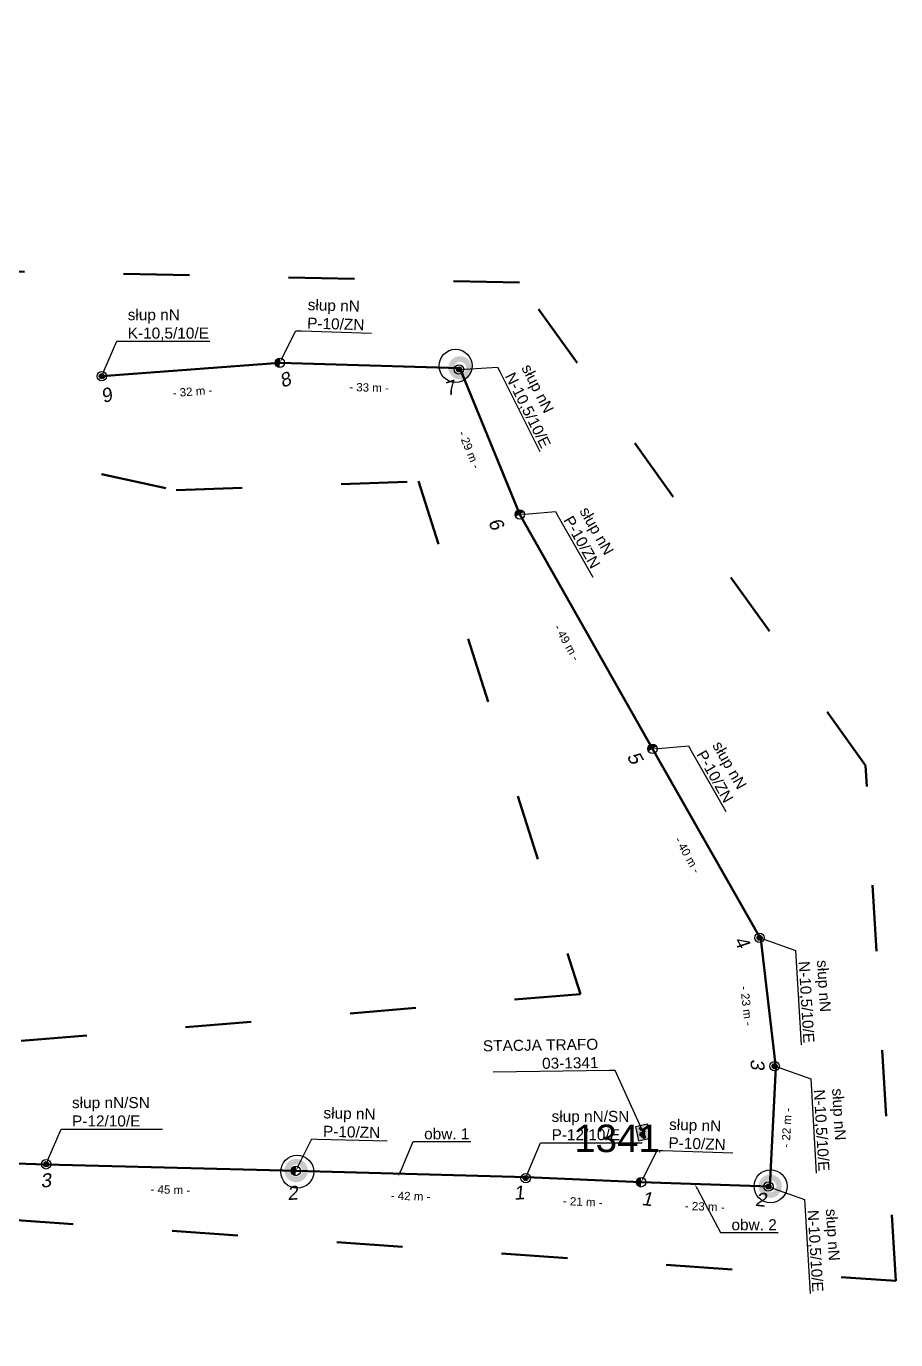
# Model space of a CAD drawing. Header units: metres. Extents: x 5772289 to 7530543, y 5762751 to 5793884.
# Drawn here: x 7525373.8 to 7525531.8, y 5787845.8 to 5788084.5 of the extents above; entities that cross this region are included whole.
import ezdxf
from ezdxf import colors
from ezdxf.entities.mleader import LeaderData, LeaderLine
from ezdxf.enums import TextEntityAlignment as Align
from ezdxf.math import Vec2, Vec3

# ---------------------------------------------------------------- set-up
doc = ezdxf.new("R2010")
doc.units = ezdxf.units.M
doc.linetypes.add('GCAD_ISO03W100', pattern=[30, 12, -18])
for name, color, linetype, lineweight in [('!tele', 30, 'Continuous', 50), ('!trafo', 6, 'GCAD_ISO03W100', 50), ('00_Mufa', 3, 'Continuous', 30), ('_MM LINIA Sn', 40, 'Continuous', 30), ('_numery', 7, 'Continuous', 40), ('trafo otwock2|Survey_Point_Text_Name', 7, 'Continuous', 0)]:
    doc.layers.add(name, color=color, linetype=linetype, lineweight=lineweight)
doc.layers.add('_arkusze model', color=7, linetype='Continuous', lineweight=50, plot=False)
for name, color, linetype in [('_MM mufy', 3, 'Continuous'), ('_MM opisy', 7, 'Continuous'), ('_MM slupy', 5, 'Continuous'), ('_mm trafo', 3, 'Continuous'), ('DIM', 7, 'Continuous')]:
    doc.layers.add(name, color=color, linetype=linetype)
doc.styles.get("Standard").update_dxf_attribs({"font": 'arial.ttf'})
doc.dimstyles.new('opis linie', dxfattribs={"dimtxt": 1.5, "dimasz": 0.18, "dimexe": 0.18, "dimexo": 0.0625, "dimgap": 2.5, "dimtad": 4, "dimdec": 0, "dimzin": 0, "dimdsep": 46, "dimtxsty": 'Standard', "dimcen": 0.09, "dimse1": 1, "dimse2": 1, "dimsd1": 1, "dimsd2": 1, "dimclrt": 256, "dimadec": 0, "dimazin": 0, "dimtfac": 1, "dimtdec": 0, "dimtofl": 0, "dimtmove": 0, "dimatfit": 3, "dimfxl": 1, "dimtfill": 1, "dimtolj": 1, "dimtzin": 0, "dimarcsym": 0})

# ---------------------------------------------------------------- blocks, each defined once
blk = doc.blocks.new('trafo')
at = {"layer": '_mm trafo'}
h = blk.add_hatch(color=256, dxfattribs=at)
h.dxf.hatch_style = 1
h.paths.add_polyline_path([(-1.15, 1.02), (-0.52, -1.51), (1.64, -0.96), (1.01, 1.59)])
at = {"layer": '_MM LINIA Sn', "color": 2, "lineweight": 60}
for p, q in [((0.58, 0.02), (-0.43, 0.9)), ((-0.32, -0.23), (0.58, 0.02)), ((0.58, -0.92), (-0.32, -0.23)), ((0.55, -0.72), (0.41, -0.9)), ((0.41, -0.9), (0.58, -0.92)), ((0.58, -0.92), (0.55, -0.72))]:
    blk.add_line(p, q, dxfattribs=at)
at = {"layer": '_mm trafo', "flags": 128}
blk.add_lwpolyline([(-0.52, -1.52), (1.64, -0.96), (0.98, 1.58), (-1.17, 0.99), (-0.52, -1.52)], close=True, dxfattribs=at)
blk = doc.blocks.new('ZN')
at = {"layer": '_MM slupy', "transparency": 33554687}
h = blk.add_hatch(color=256, dxfattribs=at)
h.dxf.hatch_style = 1
h.paths.add_polyline_path([(0, -0.86), (0, 0.86, 1)])
at = {"layer": '_MM slupy'}
blk.add_circle((0, 0), 0.857, dxfattribs=at)
blk = doc.blocks.new('E')
at = {"layer": '_MM slupy'}
h = blk.add_hatch(color=256, dxfattribs=at)
h.dxf.hatch_style = 1
h.paths.add_polyline_path([(0.27, 0.37, 1), (-0.27, -0.37, 1)])
for radius in [0.857, 0.457]:
    blk.add_circle((0, 0), radius, dxfattribs=at)
blk = doc.blocks.new('trafo otwock2|NULL-flatten-1170')
at = {"color": 2, "linetype": 'Continuous', "lineweight": 0}
blk.add_point((0, 0), dxfattribs=at)
blk = doc.blocks.new('trafo otwock2-flatten-1')
at = {"layer": '!tele'}
blk.add_blockref('trafo otwock2|NULL-flatten-1170', (7525488.92591, 5787879.90116), dxfattribs=at)
at = {"layer": 'trafo otwock2|Survey_Point_Text_Name', "color": 3, "linetype": 'Continuous', "lineweight": 53}
blk.add_text('1341', height=5, dxfattribs=at).set_placement((7525488.92591, 5787879.90116), align=Align.RIGHT)
blk = doc.blocks.new('*D3177')
at = {"layer": 'DIM', "insert": (7525352.26, 5787874.47), "char_height": 1.5, "attachment_point": 5, "rotation": 358.1629, "bg_fill": 3, "box_fill_scale": 1.1, "bg_fill_color": 9, "bg_fill_true_color": 13158600, "bg_fill_transparency": 0}
blk.add_mtext('\\A1;- 50 m -', dxfattribs=at)
blk = doc.blocks.new('*D3178')
at = {"layer": 'DIM', "insert": (7525400, 5787873.07), "char_height": 1.5, "attachment_point": 5, "rotation": 358.4849, "bg_fill": 3, "box_fill_scale": 1.1, "bg_fill_color": 9, "bg_fill_true_color": 13158600, "bg_fill_transparency": 0}
blk.add_mtext('\\A1;- 45 m -', dxfattribs=at)
blk = doc.blocks.new('*D3179')
at = {"layer": 'DIM', "insert": (7525443.64, 5787871.91), "char_height": 1.5, "attachment_point": 5, "rotation": 358.4534, "bg_fill": 3, "box_fill_scale": 1.1, "bg_fill_color": 9, "bg_fill_true_color": 13158600, "bg_fill_transparency": 0}
blk.add_mtext('\\A1;- 42 m -', dxfattribs=at)
blk = doc.blocks.new('*D3180')
at = {"layer": 'DIM', "insert": (7525474.94, 5787870.88), "char_height": 1.5, "attachment_point": 5, "rotation": 357.4459, "bg_fill": 3, "box_fill_scale": 1.1, "bg_fill_color": 9, "bg_fill_true_color": 13158600, "bg_fill_transparency": 0}
blk.add_mtext('\\A1;- 21 m -', dxfattribs=at)
blk = doc.blocks.new('*D3181')
at = {"layer": 'DIM', "insert": (7525497.09, 5787870.01), "char_height": 1.5, "attachment_point": 5, "rotation": 358.082, "bg_fill": 3, "box_fill_scale": 1.1, "bg_fill_color": 9, "bg_fill_true_color": 13158600, "bg_fill_transparency": 0}
blk.add_mtext('\\A1;- 23 m -', dxfattribs=at)
blk = doc.blocks.new('*D3210')
at = {"layer": 'DIM', "insert": (7525404.02, 5788018.12), "char_height": 1.5, "attachment_point": 5, "rotation": 4.3327, "bg_fill": 3, "box_fill_scale": 1.1, "bg_fill_color": 9, "bg_fill_true_color": 13158600, "bg_fill_transparency": 0}
blk.add_mtext('\\A1;- 32 m -', dxfattribs=at)
blk = doc.blocks.new('*D3211')
at = {"layer": 'DIM', "insert": (7525436.11, 5788018.84), "char_height": 1.5, "attachment_point": 5, "rotation": 358.2745, "bg_fill": 3, "box_fill_scale": 1.1, "bg_fill_color": 9, "bg_fill_true_color": 13158600, "bg_fill_transparency": 0}
blk.add_mtext('\\A1;- 33 m -', dxfattribs=at)
blk = doc.blocks.new('*D3212')
at = {"layer": 'DIM', "insert": (7525454.32, 5788007.55), "char_height": 1.5, "attachment_point": 5, "rotation": 292.2994, "bg_fill": 3, "box_fill_scale": 1.1, "bg_fill_color": 9, "bg_fill_true_color": 13158600, "bg_fill_transparency": 0}
blk.add_mtext('\\A1;- 29 m -', dxfattribs=at)
blk = doc.blocks.new('*D3213')
at = {"layer": 'DIM', "insert": (7525472.06, 5787972.5), "char_height": 1.5, "attachment_point": 5, "rotation": 299.5485, "bg_fill": 3, "box_fill_scale": 1.1, "bg_fill_color": 9, "bg_fill_true_color": 13158600, "bg_fill_transparency": 0}
blk.add_mtext('\\A1;- 49 m -', dxfattribs=at)
blk = doc.blocks.new('*D3214')
at = {"layer": 'DIM', "insert": (7525493.98, 5787933.9), "char_height": 1.5, "attachment_point": 5, "rotation": 299.6399, "bg_fill": 3, "box_fill_scale": 1.1, "bg_fill_color": 9, "bg_fill_true_color": 13158600, "bg_fill_transparency": 0}
blk.add_mtext('\\A1;- 40 m -', dxfattribs=at)
blk = doc.blocks.new('*D3215')
at = {"layer": 'DIM', "insert": (7525504.69, 5787906.47), "char_height": 1.5, "attachment_point": 5, "rotation": 276.6609, "bg_fill": 3, "box_fill_scale": 1.1, "bg_fill_color": 9, "bg_fill_true_color": 13158600, "bg_fill_transparency": 0}
blk.add_mtext('\\A1;- 23 m -', dxfattribs=at)
blk = doc.blocks.new('*D3216')
at = {"layer": 'DIM', "insert": (7525511.98, 5787884.33), "char_height": 1.5, "attachment_point": 5, "rotation": 87.0739, "bg_fill": 3, "box_fill_scale": 1.1, "bg_fill_color": 9, "bg_fill_true_color": 13158600, "bg_fill_transparency": 0}
blk.add_mtext('\\A1;- 22 m -', dxfattribs=at)
blk = doc.blocks.new('mufa')
at = {"layer": '_MM mufy'}
h = blk.add_hatch(color=256, dxfattribs=at)
h.dxf.hatch_style = 1
h.paths.add_polyline_path([(2.15, 0.12, 1), (-2.1, -0.05, 1)])
h.paths.add_polyline_path([(-1.1, -0.01, -1), (1.15, 0.08, -1)], flags=16)
h.paths.add_polyline_path([(-0.83, 0, -1), (0.88, 0.07, -1)], flags=0)
blk = doc.blocks.new('q')
at = {"layer": '_MM slupy'}
blk.add_blockref('ZN', (0, 0), dxfattribs=at)
at = {"layer": '_MM opisy'}
ml = blk.add_multileader_mtext('Standard', dxfattribs=at)
ml.set_content('\\pxql;słup nN\\PP-10/ZN', color=256)
ml.set_leader_properties()
ml.build(insert=Vec2(0, 0))
ml.multileader.update_dxf_attribs({"has_text_frame": 1, "text_left_attachment_type": 5, "text_right_attachment_type": 5, "dogleg_length": 1, "arrow_head_size": 1})
ctx = ml.context
ctx.base_point, ctx.char_height, ctx.arrow_head_size, ctx.landing_gap_size, ctx.plane_origin = Vec3(3.75, 5.9), 2, 1, 1, Vec3(1.72, -1.42)
ctx.left_attachment, ctx.right_attachment = 5, 5
notes = []
notes.append((ctx, [(0, (1, 1, 0), (2.75, 5.9), (1, 0), 1, [(0, [(0, 0), (2.75, 5.9)], 0, [])])]))
ctx.mtext.insert, ctx.mtext.flow_direction = Vec3(4.75, 11.7), 5
ctx.mtext.has_bg_fill, ctx.mtext.bg_color, ctx.mtext.bg_scale_factor, ctx.mtext.bg_transparency, ctx.mtext.use_window_bg_color = 1, -1023410175, 1, 0, 1
for ctx, leaders in notes:
    for number, flags, end, landing, length, lines in leaders:
        leader = LeaderData()
        leader.index, (leader.has_last_leader_line, leader.has_dogleg_vector, leader.attachment_direction) = number, flags
        leader.last_leader_point, leader.dogleg_vector, leader.dogleg_length = Vec3(end), Vec3(landing), length
        for number, points, colour, breaks in lines:
            line = LeaderLine()
            line.index, line.vertices, line.color, line.breaks = number, Vec3.list(points), colors.encode_raw_color(colour), breaks
            leader.lines.append(line)
        ctx.leaders.append(leader)

msp = doc.modelspace()

# ---------------------------------------------------------------- linework, layer by layer
at = {"layer": '!trafo'}
msp.add_lwpolyline([(7525278.04, 5787867.7), (7525299.48, 5787845.81), (7525309.08, 5787857.89), (7525310.52, 5787871.8), (7525531.8, 5787856.51), (7525526.32, 5787950.18), (7525463.45, 5788037.94), (7525366.41, 5788040.05), (7525270.76, 5788069.31), (7525113.38, 5788084.5), (7525103.68, 5788045.26), (7525240.8, 5788034.58), (7525401.08, 5788000.18), (7525445.08, 5788001.81), (7525474.5, 5787908.62), (7525323.98, 5787896), (7525306.78, 5787965.33), (7525258.16, 5787963.68), (7525277.72, 5787868.08)], dxfattribs=at)
at = {"layer": '00_Mufa'}
for centre in [(7525451.83, 5788022.79), (7525423.05, 5787876.34), (7525509.06, 5787873.7)]:
    msp.add_circle(centre, 3, dxfattribs=at)

# ---------------------------------------------------------------- block references
at = {"layer": '_arkusze model', "rotation": 357.3066721443945}
msp.add_blockref('trafo', (7525485.63, 5787883.46), dxfattribs=at)

# ---------------------------------------------------------------- next in the draw order: block references
for p, rotation in [((7525419.89, 5788023.35), 358.274481460391), ((7525463.49, 5787995.78), 299.5484886618055), ((7525487.63, 5787953.18), 299.6398937296858), ((7525422.79, 5787876.48), 358.4533924360427)]:
    msp.add_blockref('q', p, dxfattribs=dict(rotation=rotation))

# ---------------------------------------------------------------- next in the draw order: leaders
at = {"layer": '_MM opisy'}
ml = msp.add_multileader_mtext('Standard', dxfattribs=at)
ml.set_content('\\pxql;słup nN\\PK-10,5/10/E', color=256)
ml.set_leader_properties()
ml.build(insert=Vec2(0, 0))
ml.multileader.update_dxf_attribs({"has_text_frame": 1, "text_left_attachment_type": 5, "text_right_attachment_type": 5, "dogleg_length": 1, "arrow_head_size": 1})
ctx = ml.context
ctx.base_point, ctx.char_height, ctx.arrow_head_size, ctx.landing_gap_size, ctx.plane_origin = Vec3(7525391.25, 5788027.3), 2, 1, 1, Vec3(7525389.26, 5788019.48)
ctx.left_attachment, ctx.right_attachment = 5, 5
notes = []
notes.append((ctx, [(0, (1, 1, 0), (7525390.25, 5788027.3), (1, 0), 1, [(0, [(7525387.54, 5788020.9), (7525390.25, 5788027.3)], 0, [])])]))
ctx.mtext.insert, ctx.mtext.flow_direction = Vec3(7525392.25, 5788033.07), 5
ctx.mtext.has_bg_fill, ctx.mtext.bg_color, ctx.mtext.bg_scale_factor, ctx.mtext.bg_transparency, ctx.mtext.use_window_bg_color = 1, -1023410175, 1, 0, 1
ml = msp.add_multileader_mtext('Standard', dxfattribs=at)
ml.set_content('\\pxql;słup nN\\PN-10,5/10/E', color=256)
ml.set_leader_properties()
ml.build(insert=Vec2(0, 0))
ml.multileader.update_dxf_attribs({"has_text_frame": 1, "text_left_attachment_type": 5, "text_right_attachment_type": 5, "dogleg_length": 1, "arrow_head_size": 1})
ctx = ml.context
ctx.base_point, ctx.char_height, ctx.arrow_head_size, ctx.landing_gap_size, ctx.plane_origin, ctx.plane_x_axis, ctx.plane_y_axis = Vec3(7525459.92, 5788021.65, 237.65), 2, 1, 1, Vec3(7525452.03, 5788019.92, 237.65), Vec3(0.448041, -0.894013), Vec3(0.894013, 0.448041)
ctx.left_attachment, ctx.right_attachment = 5, 5
notes.append((ctx, [(0, (1, 1, 0), (7525459.47, 5788022.54, 237.65), (0.448041, -0.894013), 1, [(0, [(7525452.53, 5788022.1, 237.65), (7525459.47, 5788022.54, 237.65)], 0, [])])]))
ctx.mtext.insert, ctx.mtext.text_direction, ctx.mtext.flow_direction = Vec3(7525465.52, 5788023.34, 237.65), Vec3(0.448041, -0.894013), 5
ctx.mtext.has_bg_fill, ctx.mtext.bg_color, ctx.mtext.bg_scale_factor, ctx.mtext.bg_transparency, ctx.mtext.use_window_bg_color = 1, -1023410175, 1, 0, 1
ml = msp.add_multileader_mtext('Standard', dxfattribs=at)
ml.set_content('\\pxql;słup nN\\PN-10,5/10/E', color=256)
ml.set_leader_properties()
ml.build(insert=Vec2(0, 0))
ml.multileader.update_dxf_attribs({"has_text_frame": 1, "text_left_attachment_type": 5, "text_right_attachment_type": 5, "dogleg_length": 1, "arrow_head_size": 1})
ctx = ml.context
ctx.base_point, ctx.char_height, ctx.arrow_head_size, ctx.landing_gap_size, ctx.plane_origin, ctx.plane_x_axis, ctx.plane_y_axis = Vec3(7525513.67, 5787915.52, 237.65), 2, 1, 1, Vec3(7525505.74, 5787917.05, 237.65), Vec3(0.05907, -0.998254), Vec3(0.998254, 0.05907)
ctx.left_attachment, ctx.right_attachment = 5, 5
notes.append((ctx, [(0, (1, 1, 0), (7525513.61, 5787916.52, 237.65), (0.05907, -0.998254), 1, [(0, [(7525507.06, 5787918.85, 237.65), (7525513.61, 5787916.52, 237.65)], 0, [])])]))
ctx.mtext.insert, ctx.mtext.text_direction, ctx.mtext.flow_direction = Vec3(7525519.49, 5787914.87, 237.65), Vec3(0.05907, -0.998254), 5
ctx.mtext.has_bg_fill, ctx.mtext.bg_color, ctx.mtext.bg_scale_factor, ctx.mtext.bg_transparency, ctx.mtext.use_window_bg_color = 1, -1023410175, 1, 0, 1
ml = msp.add_multileader_mtext('Standard', dxfattribs=at)
ml.set_content('\\pxql;słup nN\\PN-10,5/10/E', color=256)
ml.set_leader_properties()
ml.build(insert=Vec2(0, 0))
ml.multileader.update_dxf_attribs({"has_text_frame": 1, "text_left_attachment_type": 5, "text_right_attachment_type": 5, "dogleg_length": 1, "arrow_head_size": 1})
ctx = ml.context
ctx.base_point, ctx.char_height, ctx.arrow_head_size, ctx.landing_gap_size, ctx.plane_origin, ctx.plane_x_axis, ctx.plane_y_axis = Vec3(7525516.42, 5787892.21, 237.65), 2, 1, 1, Vec3(7525508.48, 5787893.73, 237.65), Vec3(0.05907, -0.998254), Vec3(0.998254, 0.05907)
ctx.left_attachment, ctx.right_attachment = 5, 5
notes.append((ctx, [(0, (1, 1, 0), (7525516.36, 5787893.21, 237.65), (0.05907, -0.998254), 1, [(0, [(7525509.8, 5787895.53, 237.65), (7525516.36, 5787893.21, 237.65)], 0, [])])]))
ctx.mtext.insert, ctx.mtext.text_direction, ctx.mtext.flow_direction = Vec3(7525522.23, 5787891.55, 237.65), Vec3(0.05907, -0.998254), 5
ctx.mtext.has_bg_fill, ctx.mtext.bg_color, ctx.mtext.bg_scale_factor, ctx.mtext.bg_transparency, ctx.mtext.use_window_bg_color = 1, -1023410175, 1, 0, 1
ml = msp.add_multileader_mtext('Standard', dxfattribs=at)
ml.set_content('\\pxql;słup nN/SN\\PP-12/10/E', color=256)
ml.set_leader_properties()
ml.build(insert=Vec2(0, 0))
ml.multileader.update_dxf_attribs({"has_text_frame": 1, "text_left_attachment_type": 5, "text_right_attachment_type": 5, "dogleg_length": 1, "arrow_head_size": 1})
ctx = ml.context
ctx.base_point, ctx.char_height, ctx.arrow_head_size, ctx.landing_gap_size, ctx.plane_origin = Vec3(7525381.13, 5787884.1), 2, 1, 1, Vec3(7525379.14, 5787876.27)
ctx.left_attachment, ctx.right_attachment = 5, 5
notes.append((ctx, [(0, (1, 1, 0), (7525380.13, 5787884.1), (1, 0), 1, [(0, [(7525377.42, 5787877.69), (7525380.13, 5787884.1)], 0, [])])]))
ctx.mtext.insert, ctx.mtext.flow_direction = Vec3(7525382.13, 5787889.9), 5
ctx.mtext.has_bg_fill, ctx.mtext.bg_color, ctx.mtext.bg_scale_factor, ctx.mtext.bg_transparency, ctx.mtext.use_window_bg_color = 1, -1023410175, 1, 0, 1
ml = msp.add_multileader_mtext('Standard', dxfattribs=at)
ml.set_content('\\pxql;słup nN\\PN-10,5/10/E', color=256)
ml.set_leader_properties()
ml.build(insert=Vec2(0, 0))
ml.multileader.update_dxf_attribs({"has_text_frame": 1, "text_left_attachment_type": 5, "text_right_attachment_type": 5, "dogleg_length": 1, "arrow_head_size": 1})
ctx = ml.context
ctx.base_point, ctx.char_height, ctx.arrow_head_size, ctx.landing_gap_size, ctx.plane_origin, ctx.plane_x_axis, ctx.plane_y_axis = Vec3(7525515.3, 5787870.32, 116.2), 2, 1, 1, Vec3(7525507.37, 5787871.85, 116.2), Vec3(0.05907, -0.998254), Vec3(0.998254, 0.05907)
ctx.left_attachment, ctx.right_attachment = 5, 5
notes.append((ctx, [(0, (1, 1, 0), (7525515.24, 5787871.32, 116.2), (0.05907, -0.998254), 1, [(0, [(7525508.68, 5787873.64, 116.2), (7525515.24, 5787871.32, 116.2)], 0, [])])]))
ctx.mtext.insert, ctx.mtext.text_direction, ctx.mtext.flow_direction = Vec3(7525521.11, 5787869.66, 116.2), Vec3(0.05907, -0.998254), 5
ctx.mtext.has_bg_fill, ctx.mtext.bg_color, ctx.mtext.bg_scale_factor, ctx.mtext.bg_transparency, ctx.mtext.use_window_bg_color = 1, -1023410175, 1, 0, 1
at = {"layer": '_mm trafo', "color": 3}
ml = msp.add_multileader_mtext('Standard', dxfattribs=at)
ml.set_content('STACJA TRAFO\\P03-1341', color=3)
ml.set_leader_properties()
ml.build(insert=Vec2(0, 0))
ml.multileader.update_dxf_attribs({"has_text_frame": 1, "text_left_attachment_type": 5, "text_right_attachment_type": 5, "dogleg_length": 1, "arrow_head_size": 1.5})
ctx = ml.context
ctx.base_point, ctx.char_height, ctx.arrow_head_size, ctx.plane_origin, ctx.plane_x_axis, ctx.plane_y_axis = Vec3(7525455.11, 5787894.37), 2, 1.5, Vec3(7525489.77, 5787851.36), Vec3(0.999891, 0.014731), Vec3(-0.014731, 0.999891)
ctx.left_attachment, ctx.right_attachment, ctx.text_align_type, ctx.attachment_type = 5, 5, 2, 2
notes.append((ctx, [(0, (1, 1, 0), (7525480.81, 5787894.75), (-0.999891, -0.014731), 1, [(0, [(7525486.53, 5787882.17)], 0, [])])]))
ctx.mtext.insert, ctx.mtext.text_direction, ctx.mtext.rotation, ctx.mtext.alignment, ctx.mtext.flow_direction = Vec3(7525477.73, 5787900.52), Vec3(0.999891, 0.014731), 6.129723, 3, 5
ctx.mtext.has_bg_fill, ctx.mtext.bg_color, ctx.mtext.bg_scale_factor, ctx.mtext.bg_transparency, ctx.mtext.use_window_bg_color = 1, -1073741824, 1, 0, 1
for ctx, leaders in notes:
    for number, flags, end, landing, length, lines in leaders:
        leader = LeaderData()
        leader.index, (leader.has_last_leader_line, leader.has_dogleg_vector, leader.attachment_direction) = number, flags
        leader.last_leader_point, leader.dogleg_vector, leader.dogleg_length = Vec3(end), Vec3(landing), length
        for number, points, colour, breaks in lines:
            line = LeaderLine()
            line.index, line.vertices, line.color, line.breaks = number, Vec3.list(points), colors.encode_raw_color(colour), breaks
            leader.lines.append(line)
        ctx.leaders.append(leader)

# ---------------------------------------------------------------- next in the draw order: block references
for p in [(7525387.54, 5788020.9), (7525377.42, 5787877.69)]:
    msp.add_blockref('E', p)
for name, p, rotation in [('E', (7525452.43, 5788022.14, 237.65), 273.3864131157991), ('E', (7525507.06, 5787918.85, 237.65), 273.3864131157991), ('E', (7525509.8, 5787895.53, 237.65), 273.3864131157991), ('q', (7525485.52, 5787874.42), 358.0820471732213), ('E', (7525508.68, 5787873.64, 116.2), 273.3864131157991)]:
    msp.add_blockref(name, p, dxfattribs=dict(rotation=rotation))

# ---------------------------------------------------------------- next in the draw order: leaders
at = {"layer": '_MM opisy'}
ml = msp.add_multileader_mtext('Standard', dxfattribs=at)
ml.set_content('\\pxql;słup nN/SN\\PP-12/10/E', color=256)
ml.set_leader_properties()
ml.build(insert=Vec2(0, 0))
ml.multileader.update_dxf_attribs({"has_text_frame": 1, "text_left_attachment_type": 5, "text_right_attachment_type": 5, "dogleg_length": 1, "arrow_head_size": 1})
ctx = ml.context
ctx.base_point, ctx.char_height, ctx.arrow_head_size, ctx.landing_gap_size, ctx.plane_origin = Vec3(7525468.27, 5787881.6), 2, 1, 1, Vec3(7525466.27, 5787873.77)
ctx.left_attachment, ctx.right_attachment = 5, 5
notes = []
notes.append((ctx, [(0, (1, 1, 0), (7525467.27, 5787881.6), (1, 0), 1, [(0, [(7525464.56, 5787875.19), (7525467.27, 5787881.6)], 0, [])])]))
ctx.mtext.insert, ctx.mtext.flow_direction = Vec3(7525469.27, 5787887.4), 5
ctx.mtext.has_bg_fill, ctx.mtext.bg_color, ctx.mtext.bg_scale_factor, ctx.mtext.bg_transparency, ctx.mtext.use_window_bg_color = 1, -1023410175, 1, 0, 1
for ctx, leaders in notes:
    for number, flags, end, landing, length, lines in leaders:
        leader = LeaderData()
        leader.index, (leader.has_last_leader_line, leader.has_dogleg_vector, leader.attachment_direction) = number, flags
        leader.last_leader_point, leader.dogleg_vector, leader.dogleg_length = Vec3(end), Vec3(landing), length
        for number, points, colour, breaks in lines:
            line = LeaderLine()
            line.index, line.vertices, line.color, line.breaks = number, Vec3.list(points), colors.encode_raw_color(colour), breaks
            leader.lines.append(line)
        ctx.leaders.append(leader)

# ---------------------------------------------------------------- next in the draw order: linework, layer by layer
at = {"layer": '!tele'}
for points in [[(7525387.54, 5788020.9), (7525419.89, 5788023.35), (7525452.58, 5788022.36), (7525463.49, 5787995.78), (7525487.63, 5787953.18), (7525507.32, 5787918.59), (7525510.04, 5787895.27), (7525508.93, 5787873.64)], [(7525287.62, 5787880.48), (7525295.55, 5787880.27), (7525327.35, 5787879.29), (7525377.42, 5787877.68), (7525422.79, 5787876.48), (7525464.72, 5787875.35), (7525485.52, 5787874.42), (7525508.93, 5787873.64)]]:
    msp.add_lwpolyline(points, dxfattribs=at)

# ---------------------------------------------------------------- next in the draw order: block references
msp.add_blockref('trafo otwock2-flatten-1', (0, 0), dxfattribs=at)
msp.add_blockref('E', (7525464.56, 5787875.19))

# ---------------------------------------------------------------- next in the draw order: dimensions: what is measured, and where the dimension line sits
at = {"layer": 'DIM'}
for p1, p2, picture, middle in [((7525387.54, 5788020.9), (7525419.89, 5788023.35), '*D3210', (7525404.02, 5788018.12)), ((7525327.35, 5787879.29), (7525377.42, 5787877.68), '*D3177', (7525352.26, 5787874.47))]:
    dim = msp.add_aligned_dim(p1=p1, p2=p2, distance=-0.75, dimstyle='opis linie', override={"dimpost": '- <> m -'}, dxfattribs=at)
    dim.commit()
    dim.dimension.update_dxf_attribs({"geometry": picture, "text_midpoint": middle})

# ---------------------------------------------------------------- next in the draw order: texts
at = {"layer": '_numery', "oblique": 10}
msp.add_text('9', height=2.5, rotation=18.6249, dxfattribs=at).set_placement((7525387.85, 5788015.97))

# ---------------------------------------------------------------- next in the draw order: dimensions: what is measured, and where the dimension line sits
at = {"layer": 'DIM'}
for p1, p2, picture, middle in [((7525419.89, 5788023.35), (7525452.58, 5788022.36), '*D3211', (7525436.11, 5788018.84)), ((7525377.42, 5787877.68), (7525422.79, 5787876.48), '*D3178', (7525400, 5787873.07))]:
    dim = msp.add_aligned_dim(p1=p1, p2=p2, distance=-0.75, dimstyle='opis linie', override={"dimpost": '- <> m -'}, dxfattribs=at)
    dim.commit()
    dim.dimension.update_dxf_attribs({"geometry": picture, "text_midpoint": middle})

# ---------------------------------------------------------------- next in the draw order: texts
at = {"layer": '_numery', "oblique": 10}
for s, rotation, p in [('8', 18.6249, (7525420.32, 5788018.8)), ('3', 4.5539, (7525376.48, 5787873.45))]:
    msp.add_text(s, height=2.5, rotation=rotation, dxfattribs=at).set_placement(p)

# ---------------------------------------------------------------- next in the draw order: dimensions: what is measured, and where the dimension line sits
at = {"layer": 'DIM'}
for p1, p2, picture, middle in [((7525452.58, 5788022.36), (7525463.49, 5787995.78), '*D3212', (7525454.32, 5788007.55)), ((7525422.79, 5787876.48), (7525464.72, 5787875.35), '*D3179', (7525443.64, 5787871.91))]:
    dim = msp.add_aligned_dim(p1=p1, p2=p2, distance=-0.75, dimstyle='opis linie', override={"dimpost": '- <> m -'}, dxfattribs=at)
    dim.commit()
    dim.dimension.update_dxf_attribs({"geometry": picture, "text_midpoint": middle})

# ---------------------------------------------------------------- next in the draw order: block references
at = {"color": 5, "lineweight": 70}
for p in [(7525452.62, 5788022.39), (7525422.83, 5787876.51)]:
    msp.add_blockref('mufa', p, dxfattribs=at)

# ---------------------------------------------------------------- next in the draw order: texts
at = {"layer": '_numery', "oblique": 10}
for s, rotation, p in [('7', 18.6249, (7525450.3, 5788017.26)), ('6', 298.4073, (7525457.64, 5787994.38)), ('2', 4.5539, (7525421.3, 5787871.16))]:
    msp.add_text(s, height=2.5, rotation=rotation, dxfattribs=at).set_placement(p)

# ---------------------------------------------------------------- next in the draw order: dimensions: what is measured, and where the dimension line sits
at = {"layer": 'DIM'}
for p1, p2, picture, middle in [((7525463.49, 5787995.78), (7525487.63, 5787953.18), '*D3213', (7525472.06, 5787972.5)), ((7525464.72, 5787875.35), (7525485.52, 5787874.42), '*D3180', (7525474.94, 5787870.88))]:
    dim = msp.add_aligned_dim(p1=p1, p2=p2, distance=-0.75, dimstyle='opis linie', override={"dimpost": '- <> m -'}, dxfattribs=at)
    dim.commit()
    dim.dimension.update_dxf_attribs({"geometry": picture, "text_midpoint": middle})

# ---------------------------------------------------------------- next in the draw order: leaders
at = {"layer": '_MM opisy', "color": 1}
ml = msp.add_multileader_mtext('Standard', dxfattribs=at)
ml.set_content('\\pxql;obw. 1', color=256)
ml.set_leader_properties()
ml.build(insert=Vec2(0, 0))
ml.multileader.update_dxf_attribs({"has_text_frame": 1, "text_left_attachment_type": 5, "text_right_attachment_type": 5, "dogleg_length": 1, "arrow_head_size": 1})
ctx = ml.context
ctx.base_point, ctx.char_height, ctx.arrow_head_size, ctx.landing_gap_size, ctx.plane_origin = Vec3(7525445.11, 5787881.82), 2, 1, 1, Vec3(7525443.12, 5787874)
ctx.left_attachment, ctx.right_attachment = 5, 5
notes = []
notes.append((ctx, [(0, (1, 1, 0), (7525444.11, 5787881.82), (1, 0), 1, [(0, [(7525441.4, 5787875.42), (7525444.11, 5787881.82)], 0, [])])]))
ctx.mtext.insert, ctx.mtext.flow_direction = Vec3(7525446.11, 5787884.23), 5
ctx.mtext.has_bg_fill, ctx.mtext.bg_color, ctx.mtext.bg_scale_factor, ctx.mtext.bg_transparency, ctx.mtext.use_window_bg_color = 1, -1023410175, 1, 0, 1
for ctx, leaders in notes:
    for number, flags, end, landing, length, lines in leaders:
        leader = LeaderData()
        leader.index, (leader.has_last_leader_line, leader.has_dogleg_vector, leader.attachment_direction) = number, flags
        leader.last_leader_point, leader.dogleg_vector, leader.dogleg_length = Vec3(end), Vec3(landing), length
        for number, points, colour, breaks in lines:
            line = LeaderLine()
            line.index, line.vertices, line.color, line.breaks = number, Vec3.list(points), colors.encode_raw_color(colour), breaks
            leader.lines.append(line)
        ctx.leaders.append(leader)

# ---------------------------------------------------------------- next in the draw order: texts
at = {"layer": '_numery', "oblique": 10}
for s, rotation, p in [('5', 298.4073, (7525482.88, 5787951.85)), ('1', 4.5539, (7525462.48, 5787871.22))]:
    msp.add_text(s, height=2.5, rotation=rotation, dxfattribs=at).set_placement(p)

# ---------------------------------------------------------------- next in the draw order: dimensions: what is measured, and where the dimension line sits
at = {"layer": 'DIM'}
for p1, p2, picture, middle in [((7525487.63, 5787953.18), (7525507.32, 5787918.59), '*D3214', (7525493.98, 5787933.9)), ((7525485.52, 5787874.42), (7525508.93, 5787873.64), '*D3181', (7525497.09, 5787870.01))]:
    dim = msp.add_aligned_dim(p1=p1, p2=p2, distance=-0.75, dimstyle='opis linie', override={"dimpost": '- <> m -'}, dxfattribs=at)
    dim.commit()
    dim.dimension.update_dxf_attribs({"geometry": picture, "text_midpoint": middle})

# ---------------------------------------------------------------- next in the draw order: texts
at = {"layer": '_numery', "oblique": 10}
msp.add_text('1', height=2.5, rotation=353.9153, dxfattribs=at).set_placement((7525485.54, 5787870.29))

# ---------------------------------------------------------------- next in the draw order: dimensions: what is measured, and where the dimension line sits
at = {"layer": 'DIM'}
dim = msp.add_aligned_dim(p1=(7525507.32, 5787918.59), p2=(7525510.04, 5787895.27), distance=-0.75, dimstyle='opis linie', override={"dimpost": '- <> m -'}, dxfattribs=at)
dim.commit()
dim.dimension.update_dxf_attribs({"geometry": '*D3215', "text_midpoint": (7525504.69, 5787906.47)})

# ---------------------------------------------------------------- next in the draw order: texts
at = {"layer": '_numery', "oblique": 10}
msp.add_text('4', height=2.5, rotation=298.4073, dxfattribs=at).set_placement((7525502.32, 5787918.38))

# ---------------------------------------------------------------- next in the draw order: dimensions: what is measured, and where the dimension line sits
at = {"layer": 'DIM'}
dim = msp.add_aligned_dim(p1=(7525510.04, 5787895.27), p2=(7525508.93, 5787873.64), distance=-0.75, dimstyle='opis linie', override={"dimpost": '- <> m -'}, dxfattribs=at)
dim.commit()
dim.dimension.update_dxf_attribs({"geometry": '*D3216', "text_midpoint": (7525511.98, 5787884.33)})

# ---------------------------------------------------------------- next in the draw order: texts
at = {"layer": '_numery', "oblique": 10}
msp.add_text('3', height=2.5, rotation=271.8423, dxfattribs=at).set_placement((7525505.42, 5787896.81))

# ---------------------------------------------------------------- next in the draw order: leaders
at = {"layer": '_MM opisy', "color": 1}
ml = msp.add_multileader_mtext('Standard', dxfattribs=at)
ml.set_content('\\pxql;obw. 2', color=1)
ml.set_leader_properties()
ml.build(insert=Vec2(0, 0))
ml.multileader.update_dxf_attribs({"has_text_frame": 1, "text_left_attachment_type": 5, "text_right_attachment_type": 5, "dogleg_length": 1, "arrow_head_size": 1})
ctx = ml.context
ctx.base_point, ctx.char_height, ctx.arrow_head_size, ctx.landing_gap_size, ctx.plane_origin = Vec3(7525500.96, 5787865.3), 2, 1, 1, Vec3(7525498.97, 5787857.48)
ctx.left_attachment, ctx.right_attachment = 5, 5
notes = []
notes.append((ctx, [(0, (1, 1, 0), (7525499.96, 5787865.3), (1, 0), 1, [(0, [(7525495.3, 5787874.07), (7525499.96, 5787865.3)], 0, [])])]))
ctx.mtext.insert, ctx.mtext.flow_direction = Vec3(7525501.96, 5787867.71), 5
ctx.mtext.has_bg_fill, ctx.mtext.bg_color, ctx.mtext.bg_scale_factor, ctx.mtext.bg_transparency, ctx.mtext.use_window_bg_color = 1, -1023410175, 1, 0, 1
for ctx, leaders in notes:
    for number, flags, end, landing, length, lines in leaders:
        leader = LeaderData()
        leader.index, (leader.has_last_leader_line, leader.has_dogleg_vector, leader.attachment_direction) = number, flags
        leader.last_leader_point, leader.dogleg_vector, leader.dogleg_length = Vec3(end), Vec3(landing), length
        for number, points, colour, breaks in lines:
            line = LeaderLine()
            line.index, line.vertices, line.color, line.breaks = number, Vec3.list(points), colors.encode_raw_color(colour), breaks
            leader.lines.append(line)
        ctx.leaders.append(leader)

# ---------------------------------------------------------------- next in the draw order: block references
at = {"color": 5, "lineweight": 70}
msp.add_blockref('mufa', (7525508.97, 5787873.67), dxfattribs=at)

# ---------------------------------------------------------------- next in the draw order: texts
at = {"layer": '_numery', "oblique": 10}
msp.add_text('2', height=2.5, rotation=353.9153, dxfattribs=at).set_placement((7525506.19, 5787870.15))

doc.saveas('drawing.dxf')
